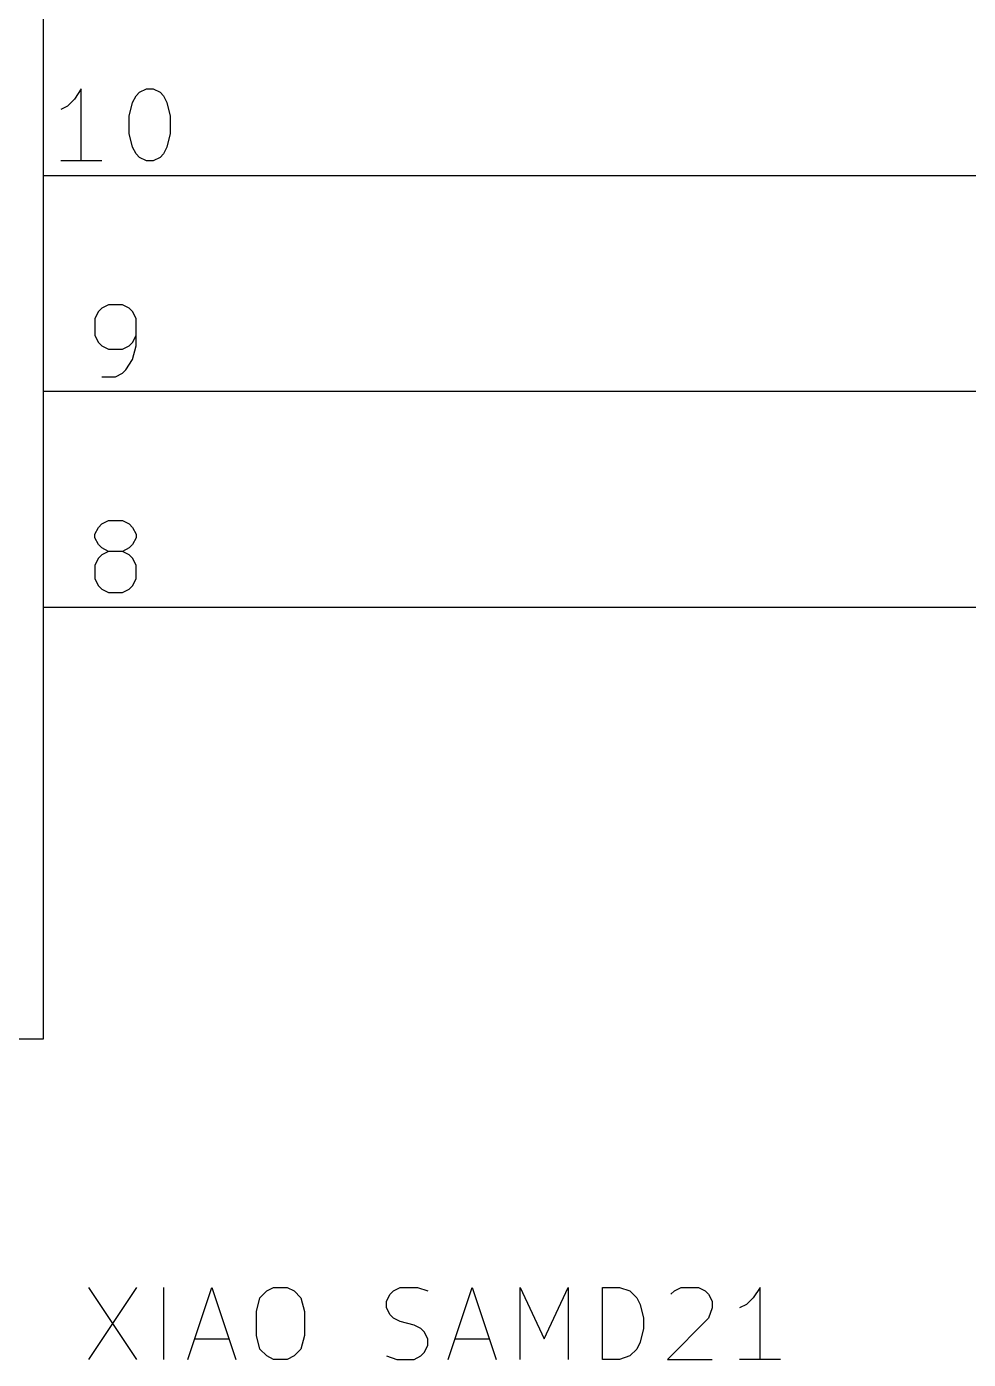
# Model space of a CAD drawing. Extents: x 0.4 to 11.3, y -7.9 to -0.4.
# Drawn here: x 6.288 to 6.943, y -4.873 to -3.947 of the extents above; entities that cross this region are included whole.
import ezdxf

# ---------------------------------------------------------------- set-up
doc = ezdxf.new("R2010")
doc.units = 0
doc.header["$MEASUREMENT"] = 0
for name, color, linetype in [('CYAN2', 4, 'CONTINUOUS'), ('GREEN2', 3, 'CONTINUOUS'), ('RED2', 1, 'CONTINUOUS')]:
    doc.layers.add(name, color=color, linetype=linetype)

msp = doc.modelspace()

# ---------------------------------------------------------------- linework, layer by layer
at = {"layer": 'CYAN2', "linetype": 'CONTINUOUS'}
for p, q in [((6.33123, -4.8228), (6.36456, -4.8728)), ((6.36456, -4.8228), (6.33123, -4.8728)), ((6.33123, -4.8228), (6.36456, -4.8728)), ((6.36456, -4.8228), (6.33123, -4.8728)), ((6.38361, -4.8728), (6.38361, -4.8228)), ((6.38361, -4.8728), (6.38361, -4.8228)), ((6.40028, -4.8728), (6.41694, -4.8228)), ((6.40028, -4.8728), (6.41694, -4.8228)), ((6.41694, -4.8228), (6.43361, -4.8728)), ((6.41694, -4.8228), (6.43361, -4.8728)), ((6.45028, -4.82995), (6.45504, -4.82519)), ((6.45028, -4.82995), (6.45504, -4.82519)), ((6.45504, -4.82519), (6.4598, -4.8228)), ((6.45504, -4.82519), (6.4598, -4.8228)), ((6.4598, -4.8228), (6.46932, -4.8228)), ((6.4598, -4.8228), (6.46932, -4.8228)), ((6.46932, -4.8228), (6.47409, -4.82519)), ((6.46932, -4.8228), (6.47409, -4.82519)), ((6.47409, -4.82519), (6.47885, -4.82995)), ((6.47409, -4.82519), (6.47885, -4.82995)), ((6.54075, -4.82757), (6.54313, -4.82519)), ((6.54075, -4.82757), (6.54313, -4.82519)), ((6.54313, -4.82519), (6.5479, -4.8228)), ((6.54313, -4.82519), (6.5479, -4.8228)), ((6.5479, -4.8228), (6.5598, -4.8228)), ((6.5479, -4.8228), (6.5598, -4.8228)), ((6.5598, -4.8228), (6.56694, -4.82519)), ((6.5598, -4.8228), (6.56694, -4.82519)), ((6.58123, -4.8728), (6.59789, -4.8228)), ((6.58123, -4.8728), (6.59789, -4.8228)), ((6.59789, -4.8228), (6.61456, -4.8728)), ((6.59789, -4.8228), (6.61456, -4.8728)), ((6.63123, -4.8728), (6.63123, -4.8228)), ((6.63123, -4.8228), (6.6479, -4.85852)), ((6.63123, -4.8728), (6.63123, -4.8228)), ((6.63123, -4.8228), (6.6479, -4.85852)), ((6.6479, -4.85852), (6.66456, -4.8228)), ((6.6479, -4.85852), (6.66456, -4.8228)), ((6.66456, -4.8228), (6.66456, -4.8728)), ((6.66456, -4.8228), (6.66456, -4.8728)), ((6.68837, -4.8728), (6.68837, -4.8228)), ((6.68837, -4.8228), (6.70028, -4.8228)), ((6.68837, -4.8728), (6.68837, -4.8228)), ((6.68837, -4.8228), (6.70028, -4.8228)), ((6.70028, -4.8228), (6.70742, -4.82519)), ((6.70028, -4.8228), (6.70742, -4.82519)), ((6.70742, -4.82519), (6.71218, -4.82995)), ((6.70742, -4.82519), (6.71218, -4.82995)), ((6.73599, -4.82757), (6.73837, -4.82519)), ((6.73599, -4.82757), (6.73837, -4.82519)), ((6.73837, -4.82519), (6.74313, -4.8228)), ((6.73837, -4.82519), (6.74313, -4.8228)), ((6.74313, -4.8228), (6.75504, -4.8228)), ((6.74313, -4.8228), (6.75504, -4.8228)), ((6.75504, -4.8228), (6.7598, -4.82519)), ((6.75504, -4.8228), (6.7598, -4.82519)), ((6.7598, -4.82519), (6.76218, -4.82757)), ((6.7598, -4.82519), (6.76218, -4.82757)), ((6.79789, -4.8228), (6.79313, -4.82995)), ((6.79789, -4.8228), (6.79313, -4.82995)), ((6.79789, -4.8728), (6.79789, -4.8228)), ((6.79789, -4.8728), (6.79789, -4.8228)), ((6.4479, -4.83947), (6.45028, -4.82995)), ((6.4479, -4.83947), (6.45028, -4.82995)), ((6.47885, -4.82995), (6.48123, -4.83947)), ((6.47885, -4.82995), (6.48123, -4.83947)), ((6.53837, -4.83233), (6.54075, -4.82757)), ((6.53837, -4.83233), (6.54075, -4.82757)), ((6.53837, -4.83709), (6.53837, -4.83233)), ((6.53837, -4.83709), (6.53837, -4.83233)), ((6.71218, -4.82995), (6.71456, -4.83471)), ((6.71218, -4.82995), (6.71456, -4.83471)), ((6.76218, -4.82757), (6.76456, -4.83233)), ((6.76218, -4.82757), (6.76456, -4.83233)), ((6.76456, -4.83233), (6.76456, -4.83709)), ((6.76456, -4.83233), (6.76456, -4.83709)), ((6.79313, -4.82995), (6.78837, -4.83471)), ((6.79313, -4.82995), (6.78837, -4.83471)), ((6.4479, -4.85614), (6.4479, -4.83947)), ((6.4479, -4.85614), (6.4479, -4.83947)), ((6.48123, -4.83947), (6.48123, -4.85614)), ((6.48123, -4.83947), (6.48123, -4.85614)), ((6.54075, -4.84185), (6.53837, -4.83709)), ((6.54075, -4.84185), (6.53837, -4.83709)), ((6.54313, -4.84423), (6.54075, -4.84185)), ((6.54313, -4.84423), (6.54075, -4.84185)), ((6.71456, -4.83471), (6.71694, -4.84423)), ((6.71456, -4.83471), (6.71694, -4.84423)), ((6.76456, -4.83709), (6.76218, -4.84423)), ((6.76456, -4.83709), (6.76218, -4.84423)), ((6.78837, -4.83471), (6.78361, -4.83709)), ((6.78837, -4.83471), (6.78361, -4.83709)), ((6.5479, -4.84661), (6.54313, -4.84423)), ((6.5479, -4.84661), (6.54313, -4.84423)), ((6.55742, -4.849), (6.5479, -4.84661)), ((6.55742, -4.849), (6.5479, -4.84661)), ((6.56218, -4.85137), (6.55742, -4.849)), ((6.56218, -4.85137), (6.55742, -4.849)), ((6.56456, -4.85376), (6.56218, -4.85137)), ((6.56456, -4.85376), (6.56218, -4.85137)), ((6.71694, -4.85137), (6.71456, -4.8609)), ((6.71694, -4.85137), (6.71456, -4.8609)), ((6.71694, -4.84423), (6.71694, -4.85137)), ((6.71694, -4.84423), (6.71694, -4.85137)), ((6.76218, -4.84423), (6.73361, -4.8728)), ((6.76218, -4.84423), (6.73361, -4.8728)), ((6.40504, -4.85852), (6.42885, -4.85852)), ((6.40504, -4.85852), (6.42885, -4.85852)), ((6.45028, -4.86566), (6.4479, -4.85614)), ((6.45028, -4.86566), (6.4479, -4.85614)), ((6.48123, -4.85614), (6.47885, -4.86566)), ((6.48123, -4.85614), (6.47885, -4.86566)), ((6.56694, -4.85852), (6.56456, -4.85376)), ((6.56694, -4.85852), (6.56456, -4.85376)), ((6.56694, -4.86328), (6.56694, -4.85852)), ((6.56694, -4.86328), (6.56694, -4.85852)), ((6.58599, -4.85852), (6.6098, -4.85852)), ((6.58599, -4.85852), (6.6098, -4.85852)), ((6.71456, -4.8609), (6.71218, -4.86566)), ((6.71456, -4.8609), (6.71218, -4.86566)), ((6.45504, -4.87043), (6.45028, -4.86566)), ((6.45504, -4.87043), (6.45028, -4.86566)), ((6.4598, -4.8728), (6.45504, -4.87043)), ((6.4598, -4.8728), (6.45504, -4.87043)), ((6.47409, -4.87043), (6.46932, -4.8728)), ((6.47409, -4.87043), (6.46932, -4.8728)), ((6.47885, -4.86566), (6.47409, -4.87043)), ((6.47885, -4.86566), (6.47409, -4.87043)), ((6.53837, -4.87043), (6.54552, -4.8728)), ((6.53837, -4.87043), (6.54552, -4.8728)), ((6.55742, -4.8728), (6.56218, -4.87043)), ((6.55742, -4.8728), (6.56218, -4.87043)), ((6.56218, -4.87043), (6.56456, -4.86804)), ((6.56218, -4.87043), (6.56456, -4.86804)), ((6.56456, -4.86804), (6.56694, -4.86328)), ((6.56456, -4.86804), (6.56694, -4.86328)), ((6.70742, -4.87043), (6.70028, -4.8728)), ((6.70742, -4.87043), (6.70028, -4.8728)), ((6.71218, -4.86566), (6.70742, -4.87043)), ((6.71218, -4.86566), (6.70742, -4.87043)), ((6.46932, -4.8728), (6.4598, -4.8728)), ((6.46932, -4.8728), (6.4598, -4.8728)), ((6.54552, -4.8728), (6.55742, -4.8728)), ((6.54552, -4.8728), (6.55742, -4.8728)), ((6.70028, -4.8728), (6.68837, -4.8728)), ((6.70028, -4.8728), (6.68837, -4.8728)), ((6.73361, -4.8728), (6.76456, -4.8728)), ((6.73361, -4.8728), (6.76456, -4.8728)), ((6.81218, -4.8728), (6.78361, -4.8728)), ((6.81218, -4.8728), (6.78361, -4.8728))]:
    msp.add_line(p, q, dxfattribs=at)
at = {"layer": 'GREEN2', "linetype": 'CONTINUOUS'}
for p, q in [((6.4, -4.05), (7.25, -4.05)), ((6.4, -4.2), (7.25, -4.2)), ((6.4, -4.35), (7.15, -4.35))]:
    msp.add_line(p, q, dxfattribs=at)
at = {"layer": 'RED2', "linetype": 'CONTINUOUS'}
for p, q in [((6.3, -4.65), (6.3, -3.1)), ((6.32619, -3.98988), (6.32143, -3.99702)), ((6.32619, -3.98988), (6.32143, -3.99702)), ((6.32619, -4.03988), (6.32619, -3.98988)), ((6.32619, -4.03988), (6.32619, -3.98988)), ((6.36667, -3.99226), (6.37143, -3.98988)), ((6.36667, -3.99226), (6.37143, -3.98988)), ((6.37143, -3.98988), (6.37619, -3.98988)), ((6.37143, -3.98988), (6.37619, -3.98988)), ((6.37619, -3.98988), (6.38095, -3.99226)), ((6.37619, -3.98988), (6.38095, -3.99226)), ((6.32143, -3.99702), (6.31667, -4.00178)), ((6.32143, -3.99702), (6.31667, -4.00178)), ((6.35952, -4.00893), (6.3619, -3.9994)), ((6.35952, -4.00893), (6.3619, -3.9994)), ((6.3619, -3.9994), (6.36428, -3.99464)), ((6.3619, -3.9994), (6.36428, -3.99464)), ((6.36428, -3.99464), (6.36667, -3.99226)), ((6.36428, -3.99464), (6.36667, -3.99226)), ((6.38095, -3.99226), (6.38333, -3.99464)), ((6.38095, -3.99226), (6.38333, -3.99464)), ((6.38333, -3.99464), (6.38571, -3.9994)), ((6.38333, -3.99464), (6.38571, -3.9994)), ((6.38571, -3.9994), (6.38809, -4.00893)), ((6.38571, -3.9994), (6.38809, -4.00893)), ((6.31667, -4.00178), (6.31191, -4.00417)), ((6.31667, -4.00178), (6.31191, -4.00417)), ((6.35952, -4.02083), (6.35952, -4.00893)), ((6.35952, -4.02083), (6.35952, -4.00893)), ((6.38809, -4.00893), (6.38809, -4.02083)), ((6.38809, -4.00893), (6.38809, -4.02083)), ((6.3619, -4.03035), (6.35952, -4.02083)), ((6.3619, -4.03035), (6.35952, -4.02083)), ((6.38809, -4.02083), (6.38571, -4.03035)), ((6.38809, -4.02083), (6.38571, -4.03035)), ((6.36428, -4.03512), (6.3619, -4.03035)), ((6.36428, -4.03512), (6.3619, -4.03035)), ((6.36667, -4.0375), (6.36428, -4.03512)), ((6.36667, -4.0375), (6.36428, -4.03512)), ((6.37143, -4.03988), (6.36667, -4.0375)), ((6.37143, -4.03988), (6.36667, -4.0375)), ((6.38095, -4.0375), (6.37619, -4.03988)), ((6.38095, -4.0375), (6.37619, -4.03988)), ((6.38333, -4.03512), (6.38095, -4.0375)), ((6.38333, -4.03512), (6.38095, -4.0375)), ((6.38571, -4.03035), (6.38333, -4.03512)), ((6.38571, -4.03035), (6.38333, -4.03512)), ((6.34048, -4.03988), (6.31191, -4.03988)), ((6.34048, -4.03988), (6.31191, -4.03988)), ((6.37619, -4.03988), (6.37143, -4.03988)), ((6.37619, -4.03988), (6.37143, -4.03988)), ((6.3, -4.05), (6.4, -4.05)), ((6.3, -4.05), (6.4, -4.05)), ((6.34524, -4.13988), (6.34048, -4.14226)), ((6.34524, -4.13988), (6.34048, -4.14226)), ((6.35476, -4.13988), (6.34524, -4.13988)), ((6.35476, -4.13988), (6.34524, -4.13988)), ((6.35952, -4.14226), (6.35476, -4.13988)), ((6.35952, -4.14226), (6.35476, -4.13988)), ((6.33809, -4.14464), (6.33572, -4.1494)), ((6.33809, -4.14464), (6.33572, -4.1494)), ((6.34048, -4.14226), (6.33809, -4.14464)), ((6.34048, -4.14226), (6.33809, -4.14464)), ((6.36191, -4.14464), (6.35952, -4.14226)), ((6.36191, -4.14464), (6.35952, -4.14226)), ((6.36429, -4.1494), (6.36191, -4.14464)), ((6.36429, -4.1494), (6.36191, -4.14464)), ((6.33572, -4.1494), (6.33572, -4.16131)), ((6.33572, -4.1494), (6.33572, -4.16131)), ((6.36429, -4.16845), (6.36429, -4.1494)), ((6.36429, -4.16845), (6.36429, -4.1494)), ((6.33572, -4.16131), (6.33809, -4.16607)), ((6.33572, -4.16131), (6.33809, -4.16607)), ((6.33809, -4.16607), (6.34048, -4.16845)), ((6.33809, -4.16607), (6.34048, -4.16845)), ((6.35952, -4.16845), (6.36191, -4.16607)), ((6.35952, -4.16845), (6.36191, -4.16607)), ((6.36191, -4.16607), (6.36429, -4.16131)), ((6.36191, -4.16607), (6.36429, -4.16131)), ((6.34048, -4.16845), (6.34524, -4.17083)), ((6.34048, -4.16845), (6.34524, -4.17083)), ((6.34524, -4.17083), (6.35476, -4.17083)), ((6.34524, -4.17083), (6.35476, -4.17083)), ((6.35476, -4.17083), (6.35952, -4.16845)), ((6.35476, -4.17083), (6.35952, -4.16845)), ((6.36191, -4.17797), (6.36429, -4.16845)), ((6.36191, -4.17797), (6.36429, -4.16845)), ((6.35476, -4.1875), (6.35714, -4.18512)), ((6.35476, -4.1875), (6.35714, -4.18512)), ((6.35714, -4.18512), (6.36191, -4.17797)), ((6.35714, -4.18512), (6.36191, -4.17797)), ((6.34048, -4.18988), (6.35, -4.18988)), ((6.34048, -4.18988), (6.35, -4.18988)), ((6.35, -4.18988), (6.35476, -4.1875)), ((6.35, -4.18988), (6.35476, -4.1875)), ((6.3, -4.2), (6.4, -4.2)), ((6.3, -4.2), (6.4, -4.2)), ((6.33572, -4.2994), (6.33809, -4.29464)), ((6.33572, -4.2994), (6.33809, -4.29464)), ((6.33809, -4.29464), (6.34048, -4.29226)), ((6.33809, -4.29464), (6.34048, -4.29226)), ((6.34048, -4.29226), (6.34524, -4.28988)), ((6.34048, -4.29226), (6.34524, -4.28988)), ((6.34524, -4.28988), (6.35476, -4.28988)), ((6.34524, -4.28988), (6.35476, -4.28988)), ((6.35476, -4.28988), (6.35952, -4.29226)), ((6.35476, -4.28988), (6.35952, -4.29226)), ((6.35952, -4.29226), (6.36191, -4.29464)), ((6.35952, -4.29226), (6.36191, -4.29464)), ((6.36191, -4.29464), (6.36429, -4.2994)), ((6.36191, -4.29464), (6.36429, -4.2994)), ((6.33572, -4.30178), (6.33572, -4.2994)), ((6.33572, -4.30178), (6.33572, -4.2994)), ((6.33809, -4.30655), (6.33572, -4.30178)), ((6.33809, -4.30655), (6.33572, -4.30178)), ((6.34048, -4.30893), (6.33809, -4.30655)), ((6.34048, -4.30893), (6.33809, -4.30655)), ((6.36191, -4.30655), (6.35952, -4.30893)), ((6.36191, -4.30655), (6.35952, -4.30893)), ((6.36429, -4.30178), (6.36191, -4.30655)), ((6.36429, -4.30178), (6.36191, -4.30655)), ((6.36429, -4.2994), (6.36429, -4.30178)), ((6.36429, -4.2994), (6.36429, -4.30178)), ((6.34048, -4.31369), (6.33809, -4.31607)), ((6.34048, -4.31369), (6.33809, -4.31607)), ((6.34524, -4.31131), (6.34048, -4.30893)), ((6.34524, -4.31131), (6.34048, -4.30893)), ((6.34524, -4.31131), (6.34048, -4.31369)), ((6.34524, -4.31131), (6.34048, -4.31369)), ((6.35476, -4.31131), (6.34524, -4.31131)), ((6.35476, -4.31131), (6.34524, -4.31131)), ((6.35952, -4.30893), (6.35476, -4.31131)), ((6.35952, -4.30893), (6.35476, -4.31131)), ((6.35952, -4.31369), (6.35476, -4.31131)), ((6.35952, -4.31369), (6.35476, -4.31131)), ((6.36191, -4.31607), (6.35952, -4.31369)), ((6.36191, -4.31607), (6.35952, -4.31369)), ((6.33809, -4.31607), (6.33572, -4.32083)), ((6.33809, -4.31607), (6.33572, -4.32083)), ((6.33572, -4.32083), (6.33572, -4.33035)), ((6.33572, -4.32083), (6.33572, -4.33035)), ((6.36429, -4.32083), (6.36191, -4.31607)), ((6.36429, -4.32083), (6.36191, -4.31607)), ((6.36429, -4.33035), (6.36429, -4.32083)), ((6.36429, -4.33035), (6.36429, -4.32083)), ((6.33572, -4.33035), (6.33809, -4.33512)), ((6.33572, -4.33035), (6.33809, -4.33512)), ((6.36191, -4.33512), (6.36429, -4.33035)), ((6.36191, -4.33512), (6.36429, -4.33035)), ((6.33809, -4.33512), (6.34048, -4.3375)), ((6.33809, -4.33512), (6.34048, -4.3375)), ((6.34048, -4.3375), (6.34524, -4.33988)), ((6.34048, -4.3375), (6.34524, -4.33988)), ((6.34524, -4.33988), (6.35476, -4.33988)), ((6.34524, -4.33988), (6.35476, -4.33988)), ((6.35476, -4.33988), (6.35952, -4.3375)), ((6.35476, -4.33988), (6.35952, -4.3375)), ((6.35952, -4.3375), (6.36191, -4.33512)), ((6.35952, -4.3375), (6.36191, -4.33512)), ((6.3, -4.35), (6.4, -4.35)), ((6.3, -4.35), (6.4, -4.35)), ((4.85, -4.65), (6.3, -4.65))]:
    msp.add_line(p, q, dxfattribs=at)

doc.saveas('drawing.dxf')
